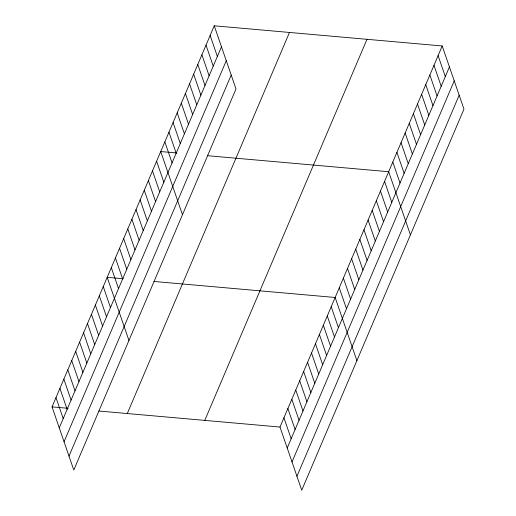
<?xml version="1.0" encoding="UTF-8"?>
<svg xmlns="http://www.w3.org/2000/svg" width="516" height="516" viewBox="0 0 516 516"><rect width="100%" height="100%" fill="white"/><g stroke="black" fill="none" stroke-linecap="round" stroke-linejoin="round"><path stroke-width="0.77" d="M214.256 25.8L235.999 88.952L73.788 470.037L52.045 406.885L214.256 25.8L442.212 45.963L463.955 109.115L301.744 490.2L280.001 427.048L442.212 45.963M59.263 427.848L221.474 46.763M64.055 441.767L226.266 60.688M68.996 456.112L231.207 75.026M127.271 413.542L289.482 32.456M204.775 420.398L366.986 39.313M287.219 448.017L449.43 66.932M292.011 461.936L454.228 80.851M296.952 476.281L459.163 95.196M176.846 152.981L160.728 151.556L182.47 214.708M207.548 155.703L388.683 171.725L410.426 234.87M123.318 278.743L107.193 277.318L128.942 340.463M154.02 281.459L335.155 297.48L356.898 360.632M52.045 406.885L68.164 408.311M98.866 411.026L280.001 427.048M438.097 55.638L445.314 76.6M433.975 65.313L441.199 86.275M429.86 74.988L437.078 95.95M425.745 84.663L432.963 105.625M421.624 94.331L428.841 115.3M417.508 104.006L424.726 124.969M413.387 113.681L420.611 134.644M409.272 123.356L416.489 144.319M405.157 133.031L412.374 153.994M401.035 142.7L408.253 163.669M396.92 152.375L404.138 173.337M392.799 162.05L400.016 183.012M384.568 181.4L391.786 202.362M380.447 191.068L387.664 212.037M376.332 200.743L383.549 221.706M372.21 210.418L379.428 231.381M368.095 220.093L375.313 241.056M363.98 229.768L371.197 250.731M359.858 239.437L367.076 260.406M355.743 249.112L362.961 270.074M351.622 258.787L358.839 279.749M347.507 268.462L354.724 289.424M343.392 278.137L350.609 299.099M339.27 287.805L346.488 308.774M331.214 306.736L338.432 327.699M327.273 315.992L334.491 336.954M323.332 325.248L330.556 346.21M319.398 334.503L326.615 355.466M210.135 35.475L217.359 56.438M315.457 343.759L322.674 364.722M206.019 45.15L213.237 66.112M311.516 353.008L318.733 373.977M201.904 54.819L209.122 75.788M307.575 362.264L314.792 383.233M303.64 371.52L310.858 392.483M197.783 64.494L205 85.456M299.699 380.776L306.917 401.738M193.668 74.169L200.885 95.131M295.758 390.032L302.976 410.994M189.546 83.844L196.77 104.806M291.817 399.287L299.035 420.25M185.431 93.519L192.649 114.481M287.876 408.543L295.1 429.505M181.316 103.187L188.534 124.156M283.942 417.799L291.159 438.761M177.194 112.862L184.412 133.825M173.079 122.537L180.297 143.5M168.958 132.212L176.182 153.175M164.843 141.887L172.06 162.85M156.606 161.231L163.824 182.193M152.491 170.906L159.708 191.868M148.369 180.581L155.593 201.543M144.254 190.256L151.472 211.218M140.139 199.924L147.357 220.893M136.018 209.599L143.235 230.562M131.903 219.274L139.12 240.237M127.781 228.949L135.005 249.912M123.666 238.624L130.883 259.587M119.551 248.293L126.768 269.262M115.429 257.968L122.647 278.93M111.314 267.643L118.532 288.605M103.258 286.574L110.476 307.536M99.317 295.823L106.535 316.792M95.376 305.079L102.594 326.048M91.435 314.334L98.653 335.297M87.501 323.59L94.718 344.553M83.56 332.846L90.777 353.808M79.619 342.102L86.836 363.064M75.678 351.357L82.895 372.32M71.737 360.613L78.961 381.576M67.802 369.862L75.02 390.831M63.861 379.118L71.079 400.087M59.921 388.374L67.138 409.336M55.98 397.63L63.204 418.592"/></g></svg>
